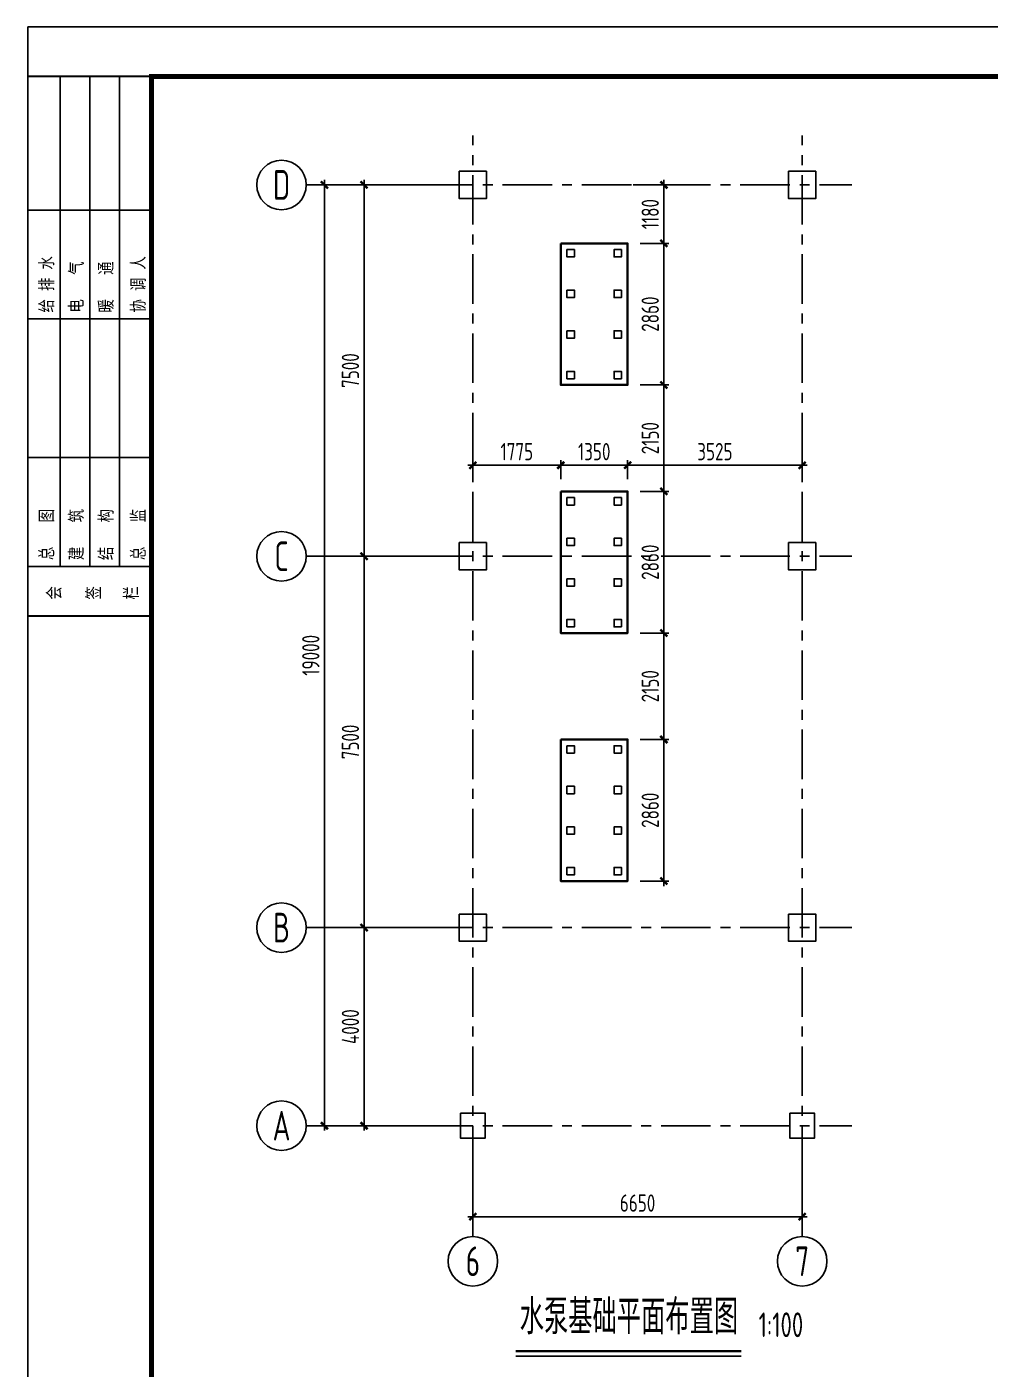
# Model space of a CAD drawing. Extents: x 665703 to 1047784, y -160603 to 92239.
# Drawn here: x 765017 to 784470, y -128295 to -101186 of the extents above; entities that cross this region are included whole.
import ezdxf
from ezdxf.enums import TextEntityAlignment as Align

# ---------------------------------------------------------------- set-up
doc = ezdxf.new("R2010")
doc.units = 0
doc.header["$LTSCALE"] = 800
doc.linetypes.add('CENTER', pattern=[2, 1.25, -0.25, 0.25, -0.25])
doc.layers.get('0').update_dxf_attribs({"linetype": 'CONTINUOUS'})
doc.layers.get('Defpoints').update_dxf_attribs({"linetype": 'CONTINUOUS'})
for name, color, linetype in [('AXIS', 4, 'CENTER'), ('COLU', 3, 'CONTINUOUS'), ('DIM', 2, 'CONTINUOUS'), ('HATCH', 254, 'CONTINUOUS'), ('NUM', 7, 'CONTINUOUS'), ('TK', 7, 'CONTINUOUS')]:
    doc.layers.add(name, color=color, linetype=linetype)
doc.layers.add('实体线', color=3, linetype='CONTINUOUS', lineweight=35)
doc.styles.add('TSSD_Axis', font='tssdeng.shx', dxfattribs={"width": 0.7, "bigfont": 'tssdchn.shx'})
doc.styles.add('TSSD_Dimension', font='Tssdeng.shx', dxfattribs={"width": 0.75, "bigfont": 'hztxt.shx'})
doc.styles.add('TSSD_Norm', font='Tssdeng.shx', dxfattribs={"bigfont": 'hztxt.shx'})
doc.dimstyles.new('TSSD_100_100', dxfattribs={"dimtxt": 350, "dimasz": 100, "dimexe": 100, "dimexo": 250, "dimgap": 100, "dimtad": 1, "dimdec": 0, "dimzin": 0, "dimdsep": 46, "dimtxsty": 'TSSD_Dimension', "dimblk": 'ARCHTICK', "dimcen": 0, "dimdle": 100, "dimclrt": 7, "dimadec": 0, "dimazin": 0, "dimtfac": 1, "dimtdec": 0, "dimtix": 1, "dimtmove": 2, "dimatfit": 3, "dimldrblk": 'ARCHTICK', "dimfxl": 0, "dimtolj": 1, "dimtzin": 0, "dimarcsym": 0})

# ---------------------------------------------------------------- blocks, each defined once
blk = doc.blocks.new('ts_axno')
at = {"color": 0, "linetype": 'ByBlock', "lineweight": -2}
blk.add_circle((0, 0), 0.5, dxfattribs=at)
at = {"color": 0, "linetype": 'ByBlock', "lineweight": -2, "style": 'TSSD_Axis', "width": 0.7}
blk.add_attdef('A', text='', height=0.6, dxfattribs=at).set_placement((0, 0), align=Align.MIDDLE_CENTER)
blk = doc.blocks.new('_ArchTick')
at = {"color": 0, "const_width": 0.5}
blk.add_lwpolyline([(-0.71, -0.71), (0.71, 0.71)], dxfattribs=at)
blk = doc.blocks.new('*D962')
at = {"color": 0, "linetype": 'ByBlock', "transparency": 16777216}
for p, q in [((974195, -235507), (973147, -235507)), ((973247, -235407), (973247, -243107)), ((974195, -243007), (973147, -243007))]:
    blk.add_line(p, q, dxfattribs=at)
at = {"layer": 'Defpoints', "color": 0, "linetype": 'ByBlock', "transparency": 16777216}
for p in [(974445, -235507), (973247, -243007), (974445, -243007)]:
    blk.add_point(p, dxfattribs=at)
at = {"color": 0, "linetype": 'ByBlock', "transparency": 16777216, "xscale": 100, "yscale": 100, "zscale": 100}
for p, rotation in [((973247, -235507), 90), ((973247, -243007), 270)]:
    blk.add_blockref('_ArchTick', p, dxfattribs=dict(at, rotation=rotation))
at = {"color": 7, "linetype": 'ByBlock', "transparency": 16777216, "insert": (972972, -239257), "char_height": 350, "attachment_point": 5, "rotation": 90, "style": 'TSSD_Dimension'}
blk.add_mtext('\\A1;7500', dxfattribs=at)
blk = doc.blocks.new('*D963')
at = {"color": 0, "linetype": 'ByBlock', "transparency": 16777216}
for p, q in [((974195, -243007), (973147, -243007)), ((973247, -242907), (973247, -250607)), ((974195, -250507), (973147, -250507))]:
    blk.add_line(p, q, dxfattribs=at)
at = {"layer": 'Defpoints', "color": 0, "linetype": 'ByBlock', "transparency": 16777216}
for p in [(974445, -243007), (973247, -250507), (974445, -250507)]:
    blk.add_point(p, dxfattribs=at)
at = {"color": 0, "linetype": 'ByBlock', "transparency": 16777216, "xscale": 100, "yscale": 100, "zscale": 100}
for p, rotation in [((973247, -243007), 90), ((973247, -250507), 270)]:
    blk.add_blockref('_ArchTick', p, dxfattribs=dict(at, rotation=rotation))
at = {"color": 7, "linetype": 'ByBlock', "transparency": 16777216, "insert": (972972, -246757), "char_height": 350, "attachment_point": 5, "rotation": 90, "style": 'TSSD_Dimension'}
blk.add_mtext('\\A1;7500', dxfattribs=at)
blk = doc.blocks.new('*D964')
at = {"color": 0, "linetype": 'ByBlock', "transparency": 16777216}
for p, q in [((973247, -250407), (973247, -254607)), ((974195, -250507), (973147, -250507)), ((974195, -254507), (973147, -254507))]:
    blk.add_line(p, q, dxfattribs=at)
at = {"layer": 'Defpoints', "color": 0, "linetype": 'ByBlock', "transparency": 16777216}
for p in [(974445, -250507), (973247, -254507), (974445, -254507)]:
    blk.add_point(p, dxfattribs=at)
at = {"color": 0, "linetype": 'ByBlock', "transparency": 16777216, "xscale": 100, "yscale": 100, "zscale": 100}
for p, rotation in [((973247, -250507), 90), ((973247, -254507), 270)]:
    blk.add_blockref('_ArchTick', p, dxfattribs=dict(at, rotation=rotation))
at = {"color": 7, "linetype": 'ByBlock', "transparency": 16777216, "insert": (972972, -252507), "char_height": 350, "attachment_point": 5, "rotation": 90, "style": 'TSSD_Dimension'}
blk.add_mtext('\\A1;4000', dxfattribs=at)
blk = doc.blocks.new('*D965')
at = {"color": 0, "linetype": 'ByBlock', "transparency": 16777216}
for p, q in [((974195, -235507), (972347, -235507)), ((972447, -254607), (972447, -235407)), ((974195, -254507), (972347, -254507))]:
    blk.add_line(p, q, dxfattribs=at)
at = {"layer": 'Defpoints', "color": 0, "linetype": 'ByBlock', "transparency": 16777216}
for p in [(972447, -235507), (974445, -235507), (974445, -254507)]:
    blk.add_point(p, dxfattribs=at)
at = {"color": 0, "linetype": 'ByBlock', "transparency": 16777216, "xscale": 100, "yscale": 100, "zscale": 100}
for p, rotation in [((972447, -235507), 90), ((972447, -254507), 270)]:
    blk.add_blockref('_ArchTick', p, dxfattribs=dict(at, rotation=rotation))
at = {"color": 7, "linetype": 'ByBlock', "transparency": 16777216, "insert": (972172, -245007), "char_height": 350, "attachment_point": 5, "rotation": 90, "style": 'TSSD_Dimension'}
blk.add_mtext('\\A1;19000', dxfattribs=at)
blk = doc.blocks.new('*D966')
at = {"color": 0, "linetype": 'ByBlock', "transparency": 16777216}
for p, q in [((975445, -255757), (975445, -256445)), ((982095, -255757), (982095, -256445)), ((975345, -256345), (982195, -256345))]:
    blk.add_line(p, q, dxfattribs=at)
at = {"layer": 'Defpoints', "color": 0, "linetype": 'ByBlock', "transparency": 16777216}
for p in [(975445, -255507), (982095, -255507), (982095, -256345)]:
    blk.add_point(p, dxfattribs=at)
at = {"color": 0, "linetype": 'ByBlock', "transparency": 16777216, "xscale": 100, "yscale": 100, "zscale": 100, "rotation": 180}
blk.add_blockref('_ArchTick', (975445, -256345), dxfattribs=at)
at = {"color": 0, "linetype": 'ByBlock', "transparency": 16777216, "xscale": 100, "yscale": 100, "zscale": 100}
blk.add_blockref('_ArchTick', (982095, -256345), dxfattribs=at)
at = {"color": 7, "linetype": 'ByBlock', "transparency": 16777216, "insert": (978770, -256070), "char_height": 350, "attachment_point": 5, "style": 'TSSD_Dimension'}
blk.add_mtext('\\A1;6650', dxfattribs=at)
blk = doc.blocks.new('*D977')
at = {"layer": 'Defpoints', "color": 0, "transparency": 16777216}
for p in [(251779, -241169), (250004, -241721), (251779, -241697)]:
    blk.add_point(p, dxfattribs=at)
at = {"layer": 'DIM', "color": 0, "lineweight": -2, "transparency": 16777216}
for p, q in [((249904, -241169), (251879, -241169)), ((250004, -241471), (250004, -241069)), ((251779, -241447), (251779, -241069))]:
    blk.add_line(p, q, dxfattribs=at)
at = {"layer": 'DIM', "color": 0, "lineweight": -2, "transparency": 16777216, "xscale": 100, "yscale": 100, "zscale": 100, "rotation": 180}
blk.add_blockref('_ArchTick', (250004, -241169), dxfattribs=at)
at = {"layer": 'DIM', "color": 0, "lineweight": -2, "transparency": 16777216, "xscale": 100, "yscale": 100, "zscale": 100}
blk.add_blockref('_ArchTick', (251779, -241169), dxfattribs=at)
at = {"layer": 'DIM', "color": 7, "transparency": 16777216, "insert": (250891, -240894), "char_height": 350, "attachment_point": 5, "style": 'TSSD_Dimension'}
blk.add_mtext('\\A1;1775', dxfattribs=at)
blk = doc.blocks.new('*D978')
at = {"layer": 'Defpoints', "color": 0, "transparency": 16777216}
for p in [(253129, -241169), (251779, -241697), (253129, -241697)]:
    blk.add_point(p, dxfattribs=at)
at = {"layer": 'DIM', "color": 0, "lineweight": -2, "transparency": 16777216}
for p, q in [((251679, -241169), (253229, -241169)), ((251779, -241447), (251779, -241069)), ((253129, -241447), (253129, -241069))]:
    blk.add_line(p, q, dxfattribs=at)
at = {"layer": 'DIM', "color": 0, "lineweight": -2, "transparency": 16777216, "xscale": 100, "yscale": 100, "zscale": 100, "rotation": 180}
blk.add_blockref('_ArchTick', (251779, -241169), dxfattribs=at)
at = {"layer": 'DIM', "color": 0, "lineweight": -2, "transparency": 16777216, "xscale": 100, "yscale": 100, "zscale": 100}
blk.add_blockref('_ArchTick', (253129, -241169), dxfattribs=at)
at = {"layer": 'DIM', "color": 7, "transparency": 16777216, "insert": (252454, -240894), "char_height": 350, "attachment_point": 5, "style": 'TSSD_Dimension'}
blk.add_mtext('\\A1;1350', dxfattribs=at)
blk = doc.blocks.new('*D979')
at = {"layer": 'Defpoints', "color": 0, "transparency": 16777216}
for p in [(256654, -241169), (253129, -241697), (256654, -241697)]:
    blk.add_point(p, dxfattribs=at)
at = {"layer": 'DIM', "color": 0, "lineweight": -2, "transparency": 16777216}
for p, q in [((253029, -241169), (256754, -241169)), ((253129, -241447), (253129, -241069)), ((256654, -241447), (256654, -241069))]:
    blk.add_line(p, q, dxfattribs=at)
at = {"layer": 'DIM', "color": 0, "lineweight": -2, "transparency": 16777216, "xscale": 100, "yscale": 100, "zscale": 100, "rotation": 180}
blk.add_blockref('_ArchTick', (253129, -241169), dxfattribs=at)
at = {"layer": 'DIM', "color": 0, "lineweight": -2, "transparency": 16777216, "xscale": 100, "yscale": 100, "zscale": 100}
blk.add_blockref('_ArchTick', (256654, -241169), dxfattribs=at)
at = {"layer": 'DIM', "color": 7, "transparency": 16777216, "insert": (254891, -240894), "char_height": 350, "attachment_point": 5, "style": 'TSSD_Dimension'}
blk.add_mtext('\\A1;3525', dxfattribs=at)
blk = doc.blocks.new('*D980')
at = {"layer": 'Defpoints', "color": 0, "transparency": 16777216}
for p in [(252993, -235507), (253129, -236687), (253860, -236687)]:
    blk.add_point(p, dxfattribs=at)
at = {"layer": 'DIM', "color": 0, "lineweight": -2, "transparency": 16777216}
for p, q in [((253243, -235507), (253960, -235507)), ((253860, -235407), (253860, -236787)), ((253379, -236687), (253960, -236687))]:
    blk.add_line(p, q, dxfattribs=at)
at = {"layer": 'DIM', "color": 0, "lineweight": -2, "transparency": 16777216, "xscale": 100, "yscale": 100, "zscale": 100}
for p, rotation in [((253860, -235507), 90), ((253860, -236687), 270)]:
    blk.add_blockref('_ArchTick', p, dxfattribs=dict(at, rotation=rotation))
at = {"layer": 'DIM', "color": 7, "transparency": 16777216, "insert": (253585, -236097), "char_height": 350, "attachment_point": 5, "rotation": 90, "style": 'TSSD_Dimension'}
blk.add_mtext('\\A1;1180', dxfattribs=at)
blk = doc.blocks.new('*D981')
at = {"layer": 'Defpoints', "color": 0, "transparency": 16777216}
for p in [(253129, -236687), (253129, -239547), (253860, -239547)]:
    blk.add_point(p, dxfattribs=at)
at = {"layer": 'DIM', "color": 0, "lineweight": -2, "transparency": 16777216}
for p, q in [((253860, -236587), (253860, -239647)), ((253379, -236687), (253960, -236687)), ((253379, -239547), (253960, -239547))]:
    blk.add_line(p, q, dxfattribs=at)
at = {"layer": 'DIM', "color": 0, "lineweight": -2, "transparency": 16777216, "xscale": 100, "yscale": 100, "zscale": 100}
for p, rotation in [((253860, -236687), 90), ((253860, -239547), 270)]:
    blk.add_blockref('_ArchTick', p, dxfattribs=dict(at, rotation=rotation))
at = {"layer": 'DIM', "color": 7, "transparency": 16777216, "insert": (253585, -238117), "char_height": 350, "attachment_point": 5, "rotation": 90, "style": 'TSSD_Dimension'}
blk.add_mtext('\\A1;2860', dxfattribs=at)
blk = doc.blocks.new('*D982')
at = {"layer": 'Defpoints', "color": 0, "transparency": 16777216}
for p in [(253129, -239547), (253129, -241697), (253860, -241697)]:
    blk.add_point(p, dxfattribs=at)
at = {"layer": 'DIM', "color": 0, "lineweight": -2, "transparency": 16777216}
for p, q in [((253379, -239547), (253960, -239547)), ((253860, -239447), (253860, -241797)), ((253379, -241697), (253960, -241697))]:
    blk.add_line(p, q, dxfattribs=at)
at = {"layer": 'DIM', "color": 0, "lineweight": -2, "transparency": 16777216, "xscale": 100, "yscale": 100, "zscale": 100}
for p, rotation in [((253860, -239547), 90), ((253860, -241697), 270)]:
    blk.add_blockref('_ArchTick', p, dxfattribs=dict(at, rotation=rotation))
at = {"layer": 'DIM', "color": 7, "transparency": 16777216, "insert": (253585, -240622), "char_height": 350, "attachment_point": 5, "rotation": 90, "style": 'TSSD_Dimension'}
blk.add_mtext('\\A1;2150', dxfattribs=at)
blk = doc.blocks.new('*D983')
at = {"layer": 'Defpoints', "color": 0, "transparency": 16777216}
for p in [(253129, -241697), (253129, -244557), (253860, -244557)]:
    blk.add_point(p, dxfattribs=at)
at = {"layer": 'DIM', "color": 0, "lineweight": -2, "transparency": 16777216}
for p, q in [((253379, -241697), (253960, -241697)), ((253860, -241597), (253860, -244657)), ((253379, -244557), (253960, -244557))]:
    blk.add_line(p, q, dxfattribs=at)
at = {"layer": 'DIM', "color": 0, "lineweight": -2, "transparency": 16777216, "xscale": 100, "yscale": 100, "zscale": 100}
for p, rotation in [((253860, -241697), 90), ((253860, -244557), 270)]:
    blk.add_blockref('_ArchTick', p, dxfattribs=dict(at, rotation=rotation))
at = {"layer": 'DIM', "color": 7, "transparency": 16777216, "insert": (253585, -243127), "char_height": 350, "attachment_point": 5, "rotation": 90, "style": 'TSSD_Dimension'}
blk.add_mtext('\\A1;2860', dxfattribs=at)
blk = doc.blocks.new('*D984')
at = {"layer": 'Defpoints', "color": 0, "transparency": 16777216}
for p in [(253129, -244557), (253129, -246707), (253860, -246707)]:
    blk.add_point(p, dxfattribs=at)
at = {"layer": 'DIM', "color": 0, "lineweight": -2, "transparency": 16777216}
for p, q in [((253860, -244457), (253860, -246807)), ((253379, -244557), (253960, -244557)), ((253379, -246707), (253960, -246707))]:
    blk.add_line(p, q, dxfattribs=at)
at = {"layer": 'DIM', "color": 0, "lineweight": -2, "transparency": 16777216, "xscale": 100, "yscale": 100, "zscale": 100}
for p, rotation in [((253860, -244557), 90), ((253860, -246707), 270)]:
    blk.add_blockref('_ArchTick', p, dxfattribs=dict(at, rotation=rotation))
at = {"layer": 'DIM', "color": 7, "transparency": 16777216, "insert": (253585, -245632), "char_height": 350, "attachment_point": 5, "rotation": 90, "style": 'TSSD_Dimension'}
blk.add_mtext('\\A1;2150', dxfattribs=at)
blk = doc.blocks.new('*D985')
at = {"layer": 'Defpoints', "color": 0, "transparency": 16777216}
for p in [(253129, -246707), (253129, -249567), (253860, -249567)]:
    blk.add_point(p, dxfattribs=at)
at = {"layer": 'DIM', "color": 0, "lineweight": -2, "transparency": 16777216}
for p, q in [((253860, -246607), (253860, -249667)), ((253379, -246707), (253960, -246707)), ((253379, -249567), (253960, -249567))]:
    blk.add_line(p, q, dxfattribs=at)
at = {"layer": 'DIM', "color": 0, "lineweight": -2, "transparency": 16777216, "xscale": 100, "yscale": 100, "zscale": 100}
for p, rotation in [((253860, -246707), 90), ((253860, -249567), 270)]:
    blk.add_blockref('_ArchTick', p, dxfattribs=dict(at, rotation=rotation))
at = {"layer": 'DIM', "color": 7, "transparency": 16777216, "insert": (253585, -248137), "char_height": 350, "attachment_point": 5, "rotation": 90, "style": 'TSSD_Dimension'}
blk.add_mtext('\\A1;2860', dxfattribs=at)

msp = doc.modelspace()

# ---------------------------------------------------------------- linework, layer by layer
at = {"layer": 'AXIS'}
for p, q in [((774024, -124378.2), (774024, -103378.2)), ((780674, -124378.2), (780674, -103378.2)), ((773024, -104378.2), (781674, -104378.2)), ((773024, -111878.2), (781674, -111878.2)), ((773024, -119378.2), (781674, -119378.2)), ((773024, -123378.2), (781674, -123378.2))]:
    msp.add_line(p, q, dxfattribs=at)
at = {"layer": 'COLU'}
for points in [[(773749, -104103.2), (774299, -104103.2), (774299, -104653.2), (773749, -104653.2)], [(780399, -104103.2), (780949, -104103.2), (780949, -104653.2), (780399, -104653.2)], [(773749, -111603.2), (774299, -111603.2), (774299, -112153.2), (773749, -112153.2)], [(780399, -111603.2), (780949, -111603.2), (780949, -112153.2), (780399, -112153.2)], [(773749, -119103.2), (774299, -119103.2), (774299, -119653.2), (773749, -119653.2)], [(780399, -119103.2), (780949, -119103.2), (780949, -119653.2), (780399, -119653.2)], [(773774, -123128.2), (774274, -123128.2), (774274, -123628.2), (773774, -123628.2)], [(780424, -123128.2), (780924, -123128.2), (780924, -123628.2), (780424, -123628.2)]]:
    msp.add_lwpolyline(points, close=True, dxfattribs=at)
at = {"layer": 'HATCH'}
for points in [[(775924, -105683.2), (776074, -105683.2), (776074, -105833.2), (775924, -105833.2)], [(777024, -105683.2), (776874, -105683.2), (776874, -105833.2), (777024, -105833.2)], [(775924, -106503.2), (776074, -106503.2), (776074, -106653.2), (775924, -106653.2)], [(777024, -106503.2), (776874, -106503.2), (776874, -106653.2), (777024, -106653.2)], [(775924, -107323.2), (776074, -107323.2), (776074, -107473.2), (775924, -107473.2)], [(777024, -107323.2), (776874, -107323.2), (776874, -107473.2), (777024, -107473.2)], [(775924, -108293.2), (776074, -108293.2), (776074, -108143.2), (775924, -108143.2)], [(777024, -108293.2), (776874, -108293.2), (776874, -108143.2), (777024, -108143.2)], [(775924, -110693.2), (776074, -110693.2), (776074, -110843.2), (775924, -110843.2)], [(777024, -110693.2), (776874, -110693.2), (776874, -110843.2), (777024, -110843.2)], [(775924, -111513.2), (776074, -111513.2), (776074, -111663.2), (775924, -111663.2)], [(777024, -111513.2), (776874, -111513.2), (776874, -111663.2), (777024, -111663.2)], [(775924, -112333.2), (776074, -112333.2), (776074, -112483.2), (775924, -112483.2)], [(777024, -112333.2), (776874, -112333.2), (776874, -112483.2), (777024, -112483.2)], [(775924, -113303.2), (776074, -113303.2), (776074, -113153.2), (775924, -113153.2)], [(777024, -113303.2), (776874, -113303.2), (776874, -113153.2), (777024, -113153.2)], [(775924, -115703.2), (776074, -115703.2), (776074, -115853.2), (775924, -115853.2)], [(777024, -115703.2), (776874, -115703.2), (776874, -115853.2), (777024, -115853.2)], [(775924, -116523.2), (776074, -116523.2), (776074, -116673.2), (775924, -116673.2)], [(777024, -116523.2), (776874, -116523.2), (776874, -116673.2), (777024, -116673.2)], [(775924, -117343.2), (776074, -117343.2), (776074, -117493.2), (775924, -117493.2)], [(777024, -117343.2), (776874, -117343.2), (776874, -117493.2), (777024, -117493.2)], [(775924, -118313.2), (776074, -118313.2), (776074, -118163.2), (775924, -118163.2)], [(777024, -118313.2), (776874, -118313.2), (776874, -118163.2), (777024, -118163.2)]]:
    msp.add_lwpolyline(points, close=True, dxfattribs=at)
at = {"layer": 'NUM'}
for p, q in [((773024, -104378.2), (770659.7, -104378.2)), ((773024, -111878.2), (770659.7, -111878.2)), ((773024, -119378.2), (770659.7, -119378.2)), ((773024, -123378.2), (770659.7, -123378.2)), ((774024, -124378.2), (774024, -125616.4)), ((780674, -124378.2), (780674, -125616.4))]:
    msp.add_line(p, q, dxfattribs=at)
msp.add_lwpolyline([(774890.5, -127933.9, 50, 50, 0), (779444.2, -127933.9, 50, 50, 0)], format="xyseb", dxfattribs=at)
msp.add_lwpolyline([(774890.5, -128033.9), (779444.2, -128033.9)], dxfattribs=at)
at = {"layer": 'TK', "color": 2}
for p, q in [((765687.2, -102185.5), (765687.2, -112085.5)), ((766287.2, -102185.5), (766287.2, -112085.5)), ((766887.2, -102185.5), (766887.2, -112085.5)), ((765037.2, -104885.5), (767537.2, -104885.5)), ((765037.2, -107085.5), (767537.2, -107085.5)), ((765037.2, -109885.5), (767537.2, -109885.5)), ((765037.2, -112085.5), (767537.2, -112085.5))]:
    msp.add_line(p, q, dxfattribs=at)
msp.add_lwpolyline([(849137.2, -101185.5), (765037.2, -101185.5), (765037.2, -160585.5), (849137.2, -160585.5)], close=True, dxfattribs=at)
for points, const_width in [([(765037.2, -102185.5), (767537.2, -102185.5), (767537.2, -113085.5), (765037.2, -113085.5)], 40), ([(767537.2, -102185.5), (848137.2, -102185.5), (848137.2, -159585.5), (767537.2, -159585.5)], 100)]:
    msp.add_lwpolyline(points, close=True, dxfattribs=dict(at, const_width=const_width))
at = {"layer": '实体线'}
for points in [[(775799, -105558.2), (777149, -105558.2), (777149, -108418.2), (775799, -108418.2)], [(775799, -110568.2), (777149, -110568.2), (777149, -113428.2), (775799, -113428.2)], [(775799, -115578.2), (777149, -115578.2), (777149, -118438.2), (775799, -118438.2)]]:
    msp.add_lwpolyline(points, close=True, dxfattribs=at)

# ---------------------------------------------------------------- block references
at = {"layer": 'NUM'}
ref = msp.add_blockref('ts_axno', (770159.7, -104378.2), dxfattribs=dict(at, xscale=1000, yscale=1000, zscale=1000))
ref.add_attrib('D', 'D', dxfattribs={"height": 600, "style": 'TSSD_Axis', "width": 0.7}).set_placement((770159.7, -104378.2), align=Align.MIDDLE_CENTER)
ref = msp.add_blockref('ts_axno', (770159.7, -111878.2), dxfattribs=dict(at, xscale=1000, yscale=1000, zscale=1000))
ref.add_attrib('C', 'C', dxfattribs={"height": 600, "style": 'TSSD_Axis', "width": 0.7}).set_placement((770159.7, -111878.2), align=Align.MIDDLE_CENTER)
ref = msp.add_blockref('ts_axno', (770159.7, -119378.2), dxfattribs=dict(at, xscale=1000, yscale=1000, zscale=1000))
ref.add_attrib('B', 'B', dxfattribs={"height": 600, "style": 'TSSD_Axis', "width": 0.7}).set_placement((770159.7, -119378.2), align=Align.MIDDLE_CENTER)
ref = msp.add_blockref('ts_axno', (770159.7, -123378.2), dxfattribs=dict(at, xscale=1000, yscale=1000, zscale=1000))
ref.add_attrib('A', 'A', dxfattribs={"height": 600, "style": 'TSSD_Axis', "width": 0.7}).set_placement((770159.7, -123378.2), align=Align.MIDDLE_CENTER)
ref = msp.add_blockref('ts_axno', (774024, -126116.4), dxfattribs=dict(at, xscale=1000, yscale=1000, zscale=1000))
ref.add_attrib('6', '6', dxfattribs={"height": 600, "style": 'TSSD_Axis', "width": 0.7}).set_placement((774024, -126116.4), align=Align.MIDDLE_CENTER)
ref = msp.add_blockref('ts_axno', (780674, -126116.4), dxfattribs=dict(at, xscale=1000, yscale=1000, zscale=1000))
ref.add_attrib('7', '7', dxfattribs={"height": 600, "style": 'TSSD_Axis', "width": 0.7}).set_placement((780674, -126116.4), align=Align.MIDDLE_CENTER)

# ---------------------------------------------------------------- texts
at = {"layer": 'NUM', "style": 'TSSD_Norm', "width": 0.7}
for s, height, p in [('水泵基础平面布置图', 700, (774969.9, -127799.4)), ('1:100', 500, (779794.2, -127799.4))]:
    msp.add_text(s, height=height, dxfattribs=at).set_placement(p, align=Align.BOTTOM_LEFT)
at = {"layer": 'TK', "color": 2, "style": 'TSSD_Dimension', "width": 0.9}
for s, p in [('给 排 水', (765573.2, -106955.6)), ('电   气', (766173.2, -106955.6)), ('暖   通', (766773.2, -106955.6)), ('协 调 人', (767423.2, -106955.6)), ('总   图', (765573.2, -111955.6)), ('建   筑', (766173.2, -111955.6)), ('结   构', (766773.2, -111955.6)), ('总   监', (767423.2, -111955.6)), ('会', (765725, -112753.2)), ('签', (766522, -112753.2)), ('栏', (767281.1, -112753.2))]:
    msp.add_text(s, height=300, rotation=90, dxfattribs=at).set_placement(p)

# ---------------------------------------------------------------- dimensions: what is measured, and where the dimension line sits
at = {"layer": 'DIM'}
for base, p1, p2, angle, picture, middle, set_off in [((771026.5, -104378.2), (773024, -123378.2), (773024, -104378.2), 90, '*D965', (770751.5, -113878.2), (-201420.6, 131129)), ((771826.5, -111878.2), (773024, -104378.2), (773024, -111878.2), 90, '*D962', (771551.5, -108128.2), (-201420.6, 131129)), ((777880, -105558.2), (777013.7, -104378.2), (777149, -105558.2), 90, '*D980', (777605, -104968.2), (524020.4, 131129)), ((777880, -108418.2), (777149, -105558.2), (777149, -108418.2), 90, '*D981', (777605, -106988.2), (524020.4, 131129)), ((777880, -110568.2), (777149, -108418.2), (777149, -110568.2), 90, '*D982', (777605, -109493.2), (524020.4, 131129)), ((777880, -113428.2), (777149, -110568.2), (777149, -113428.2), 90, '*D983', (777605, -111998.2), (524020.4, 131129)), ((771826.5, -119378.2), (773024, -111878.2), (773024, -119378.2), 90, '*D963', (771551.5, -115628.2), (-201420.6, 131129)), ((777880, -115578.2), (777149, -113428.2), (777149, -115578.2), 90, '*D984', (777605, -114503.2), (524020.4, 131129)), ((777880, -118438.2), (777149, -115578.2), (777149, -118438.2), 90, '*D985', (777605, -117008.2), (524020.4, 131129)), ((771826.5, -123378.2), (773024, -119378.2), (773024, -123378.2), 90, '*D964', (771551.5, -121378.2), (-201420.6, 131129)), ((780674, -125216.4), (774024, -124378.2), (780674, -124378.2), 180, '*D966', (777349, -124941.4), (-201420.6, 131129))]:
    dim = msp.add_linear_dim(base=base, p1=p1, p2=p2, angle=angle, dimstyle='TSSD_100_100', dxfattribs=at)
    dim.commit()
    dim.dimension.update_dxf_attribs({"geometry": picture, "text_midpoint": middle, "insert": set_off})
for base, p1, p2, picture, middle in [((775799, -110039.7), (774024, -110592.2), (775799, -110568.2), '*D977', (774911.5, -109764.7)), ((777149, -110039.7), (775799, -110568.2), (777149, -110568.2), '*D978', (776474, -109764.7)), ((780674, -110039.7), (777149, -110568.2), (780674, -110568.2), '*D979', (778911.5, -109764.7))]:
    dim = msp.add_linear_dim(base=base, p1=p1, p2=p2, dimstyle='TSSD_100_100', dxfattribs=at)
    dim.commit()
    dim.dimension.update_dxf_attribs({"geometry": picture, "text_midpoint": middle, "insert": (524020.4, 131129)})

doc.saveas('drawing.dxf')
